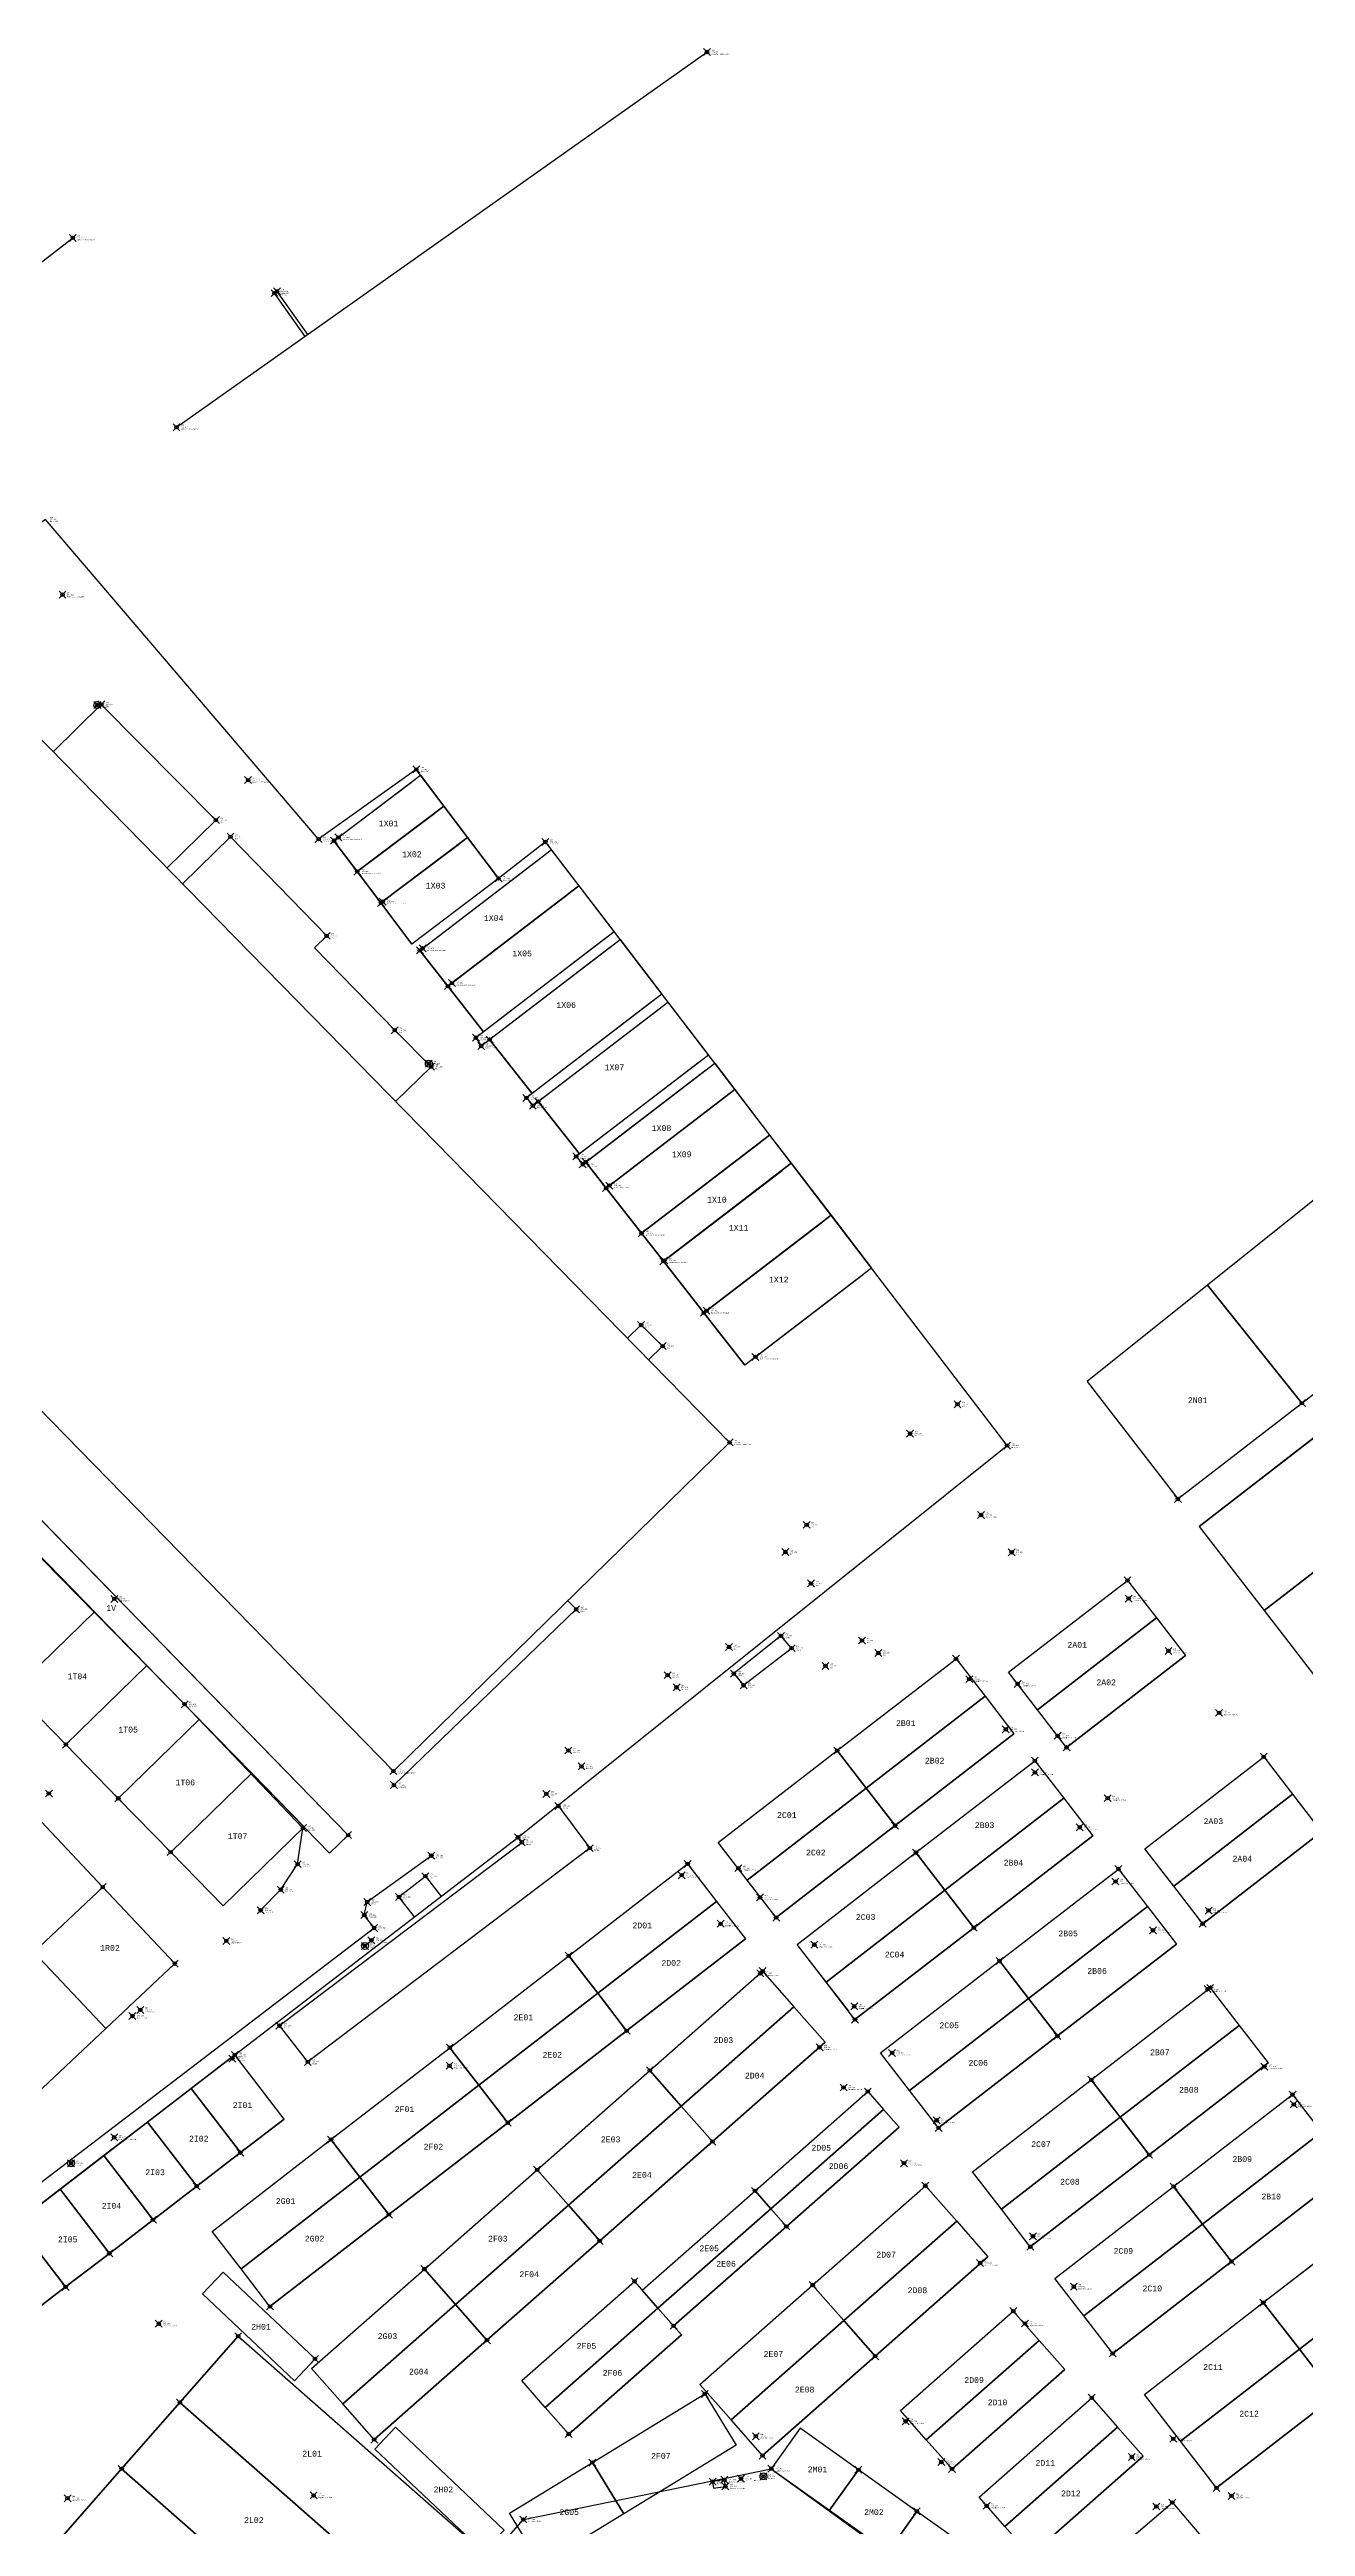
# Model space of a CAD drawing. Extents: x -283400 to 1362241, y -614024 to 292829.
# Drawn here: x 183611 to 292302, y 47054 to 261273 of the extents above; entities that cross this region are included whole.
import ezdxf
from ezdxf.enums import TextEntityAlignment as Align

# ---------------------------------------------------------------- set-up
doc = ezdxf.new("R2010")
doc.units = 0
doc.header["$PDMODE"] = 35
doc.header["$PDSIZE"] = 300
for name, color, linetype in [('pntdesc', 1, 'Continuous'), ('pntelev', 2, 'Continuous'), ('pntno', 3, 'Continuous'), ('WF nome aree GPS', 7, 'Continuous')]:
    doc.layers.add(name, color=color, linetype=linetype)
for name, color, linetype, lineweight in [('WF ingombro stive 2', 1, 'Continuous', 30), ('WF lato di accesso', 40, 'Continuous', 30), ('WF linee di costruzione', 30, 'Continuous', 30), ('WF vertice sinistro', 94, 'Continuous', 30)]:
    doc.layers.add(name, color=color, linetype=linetype, lineweight=lineweight)
doc.styles.get("Standard").update_dxf_attribs({"font": 'consola.ttf', "height": 500})

# ---------------------------------------------------------------- blocks, each defined once
blk = doc.blocks.new('rilievo')
for points, elevation in [([(201882, 100346), (203624, 102130), (205082, 104334), (205541, 107452), (195300, 118163), (173798, 140015), (173016, 140418), (171940, 140320), (172009, 140056)], 2505), ([(213416, 111169), (229189, 126375), (228459, 127122)], 2045)]:
    blk.add_lwpolyline(points, dxfattribs=dict(elevation=elevation))
for points in [[(194599, 228607, 1488), (240508, 261054, 1303)], [(99574, 178295, 3474), (185628, 244983, 1928)], [(205722, 236468, 1443), (203083, 240204, 1575), (203292, 240358, 1577), (205934, 236618, 1442)], [(73487, 141289, 1954), (98701, 110587, 1078), (153836, 65565, 234), (169405, 64614, 360), (199647, 87838, 2651), (224152, 106650, 2113), (266487, 140539, 2133), (226521, 192738, 2207), (222474, 189582, 2212), (215349, 199010, 2143), (206901, 192980, 2335), (183267, 220636, 1692), (176050, 215493, 1649), (174969, 214743, 1675), (133887, 185201, 2809)], [(183914, 200537, 2143), (188092, 204632, 2266), (198009, 194628, 2442), (193774, 190477, 2140)], [(208601, 193131, 2097), (214927, 197911, 2141)], [(210243, 190179, 2075), (216943, 195242, 2156)], [(213563, 170288, 2134), (216640, 173303, 2121), (213489, 176455, 2177), (206551, 183593, 2245), (207599, 184619, 2083), (199273, 193186, 2164), (195114, 189110, 2139)], [(212442, 187580, 2057), (218992, 192531, 2172)], [(215896, 183534, 2078), (226243, 191456, 2197)], [(218435, 180535, 2112), (228630, 188340, 2195)], [(231678, 184359, 2184), (220513, 175811, 2015), (220967, 175095, 2044), (232191, 183689, 2185)], [(235806, 178967, 2179), (224882, 170604, 2052), (225439, 169934, 2111), (236335, 178277, 2182)], [(239840, 173699, 2175), (229188, 165543, 2100), (229756, 164859, 2090), (240380, 172993, 2174)], [(221399, 43993, -352), (224617, 47659, -391), (246072, 52047, -628), (260183, 41810, -983), (268730, 35925, -1195), (273797, 36186, -1407), (282042, 43228, -1399), (289796, 38598, -1580), (308230, 27691, -1455)], [(232062, 163021, 2056), (242120, 170721, 2168)], [(234844, 158901, 2085), (245136, 166781, 2165)], [(236823, 156540, 2055), (247007, 164338, 2159)], [(240465, 152197, 2159), (250450, 159841, 2161)], [(244703, 148202, 2188), (253944, 155278, 2157)], [(235458, 147950, 2127), (236673, 149141, 2071), (234809, 150969, 2166), (233631, 149815, 2128)], [(227645, 109360, 2187), (230369, 105718, 64), (205967, 87235, -37), (203508, 90369, -32), (224483, 106217, 2046), (224152, 106650, 2113)], [(164571, 64909, 321), (164638, 66308, 2574), (168761, 66039, 2529), (211701, 98816, 2611), (210855, 99934, 2014), (211102, 101065, 2014), (216659, 105069, 1996)], [(215190, 99770, 2310), (213855, 101499, 1969), (216137, 103296, 1972), (217493, 101538, 2259)]]:
    blk.add_polyline3d(points)
for points in [[(242462, 140805, 2125), (213371, 112376, 2033), (149196, 177976, 2131), (178180, 206387, 2144)], [(242836, 120809, -387), (243676, 119803, -494), (247835, 123013, -550), (246908, 124082, 2080)], [(242016, 51095, -538), (240990, 50930, -552), (241080, 50356, -598), (242105, 50520, -584)]]:
    blk.add_polyline3d(points, close=True)
at = {"color": 1}
for centre in [(187744, 204580, 2233), (216438, 173567, 2033), (210907, 97264, 2592), (185477, 78462, 2520), (245400, 51383, -732)]:
    blk.add_circle(centre, 300, dxfattribs=at)
for p in [(240508, 261054, 1303), (185628, 244983, 1928), (203083, 240204, 1575), (203292, 240358, 1577), (194599, 228607, 1488), (184736, 214123, 2044), (187744, 204580, 2233), (188092, 204632, 2266), (200798, 198087, 2163), (215349, 199010, 2143), (198009, 194628, 2442), (199273, 193186, 2164), (206901, 192980, 2335), (208601, 193131, 2097), (226521, 192738, 2207), (210243, 190179, 2075), (222474, 189582, 2212), (212442, 187580, 2057), (207599, 184619, 2083), (215896, 183534, 2078), (218435, 180535, 2112), (213489, 176455, 2177), (220513, 175811, 2015), (216438, 173567, 2033), (220967, 175095, 2044), (216640, 173303, 2121), (224882, 170604, 2052), (225439, 169934, 2111), (229188, 165543, 2100), (229756, 164859, 2090), (232062, 163021, 2056), (234844, 158901, 2085), (236823, 156540, 2055), (240465, 152197, 2159), (234809, 150969, 2166), (236673, 149141, 2071), (244703, 148202, 2188), (262188, 144112, 1728), (258083, 141569, 2111), (242462, 140805, 2125), (266487, 140539, 2133), (249137, 133680, 2042), (264219, 134526, -437), (247295, 131327, 1967), (266876, 131307, -728), (249504, 128613, 2142), (189213, 127276, 1969), (277005, 127306, -970), (229189, 126375, 2137), (242409, 123110, 2045), (246908, 124082, 2080), (247835, 123013, -550), (253916, 123678, -641), (255331, 122596, -617), (280446, 122776, -1071), (237102, 120678, 1990), (242836, 120809, -387), (250764, 121481, -574), (263202, 120334, -726), (195300, 118163, 1839), (237875, 119627, 2035), (243676, 119803, -494), (267388, 119926, -813), (266367, 115993, -791), (284829, 117420, -1210), (228517, 114165, 1998), (270853, 115436, -899), (213371, 112376, 2033), (229650, 112786, 2036), (268892, 112267, -857), (213416, 111169, 2045), (226601, 110412, 2047), (227645, 109360, 2187), (275181, 110039, -964), (205541, 107452, 1827), (272767, 107523, -924), (216659, 105069, 1996), (224152, 106650, 2113), (224483, 106217, 2046), (230369, 105718, 64), (205082, 104334, 1965), (216137, 103296, 1972), (238324, 103378, -407), (243218, 103985, -455), (275856, 102833, -1057), (203624, 102130, 2185), (211102, 101065, 2014), (213855, 101499, 1969), (245101, 101458, -467), (201882, 100346, 2505), (210855, 99934, 2014), (211701, 98816, 2611), (241685, 99180, -439), (279111, 98612, -1182), (283913, 100319, -1329), (198905, 97699, 2637), (210907, 97264, 2592), (211465, 97750, 2590), (249800, 97366, -486), (245125, 94888, -467), (283833, 93526, -1323), (190787, 91202, 2686), (191473, 91732, 2724), (203508, 90369, -32), (253252, 92035, -555), (199647, 87838, 2651), (250250, 88497, -524), (256528, 88008, -677), (199434, 87520, 136), (205967, 87235, -37), (218224, 86897, -173), (288743, 86828, -1575), (252326, 85019, -589), (291290, 83555, -1683), (260389, 82175, -846), (189210, 80707, 2556), (185477, 78462, 2520), (257563, 78468, -815), (268724, 72152, -1082), (264142, 69839, -1038), (272257, 67788, -1211), (193066, 64593, 95), (268038, 64609, -1133), (257704, 56147, -933), (244737, 54857, -554), (280857, 54633, -1372), (246072, 52047, -628), (260789, 52625, -1009), (277276, 53056, -1302), (185171, 49496, 276), (206471, 49737, -99), (240990, 50930, -552), (242016, 51095, -538), (242105, 50520, -584), (243456, 51189, -568), (245400, 51383, -732), (285902, 49696, -1502), (224617, 47659, -391), (264710, 48841, -1130), (279393, 48779, -1390)]:
    blk.add_point(p)
at = {"layer": 'pntdesc'}
for s, p in [('Spigolo fabbricato', (240897, 260888, 1303)), ('Spigolo fabbricato', (186017, 244816, 1928)), ('Muro CLS', (203472, 240037, 1575)), ('Muro CLS', (203680, 240191, 1577)), ('Spigolo fabbricato', (194988, 228440, 1488)), ('Muro CLS', (183656, 220469, 1692)), ('Palo illuminazione', (185125, 213956, 2044)), ('Idrante', (188133, 204413, 2233)), ('Box', (188481, 204466, 2266)), ('Palo illuminazione', (201187, 197920, 2163)), ('Muro CLS', (215738, 198844, 2143)), ('Box', (198398, 194461, 2442)), ('Box', (199661, 193020, 2164)), ('Muro CLS', (207290, 192813, 2335)), ('Baraccatura acciaio', (208990, 192964, 2097)), ('Muro CLS', (226910, 192572, 2207)), ('Baraccatura acciaio', (210632, 190012, 2075)), ('Muro CLS', (222863, 189415, 2212)), ('Baraccatura acciaio', (212831, 187413, 2057)), ('Box', (207988, 184452, 2083)), ('Baraccatura acciaio', (216285, 183367, 2078)), ('Baraccatura acciaio', (218824, 180368, 2112)), ('Box', (213878, 176288, 2177)), ('Blocco CLS', (220902, 175644, 2015)), ('Blocco CLS', (221356, 174929, 2044)), ('Idrante', (216827, 173401, 2033)), ('Box', (217029, 173137, 2121)), ('Blocco CLS', (225271, 170437, 2052)), ('Blocco CLS', (225828, 169767, 2111)), ('Blocco CLS', (229576, 165377, 2100)), ('Blocco CLS', (230145, 164692, 2090)), ('Baraccatura acciaio', (232451, 162854, 2056)), ('Baraccatura acciaio', (235233, 158734, 2085)), ('Baraccatura acciaio', (237212, 156374, 2055)), ('Box', (235198, 150803, 2166)), ('Baraccatura acciaio', (240854, 152030, 2159)), ('Box', (237062, 148974, 2071)), ('Baraccatura acciaio', (245092, 148036, 2188)), ('Box', (262576, 143945, 1728)), ('Muro CLS', (258472, 141402, 2111)), ('Spigolo fabbricato', (242850, 140638, 2125)), ('Muro CLS', (266876, 140372, 2133)), ('Box', (249526, 133514, 2042)), ('Box carrelli', (264608, 134360, -437)), ('Box', (247684, 131160, 1967)), ('Box', (267265, 131140, -728)), ('Riga bianca', (189602, 127109, 1969)), ('Box', (249893, 128446, 2142)), ('Ingombro stive', (277394, 127140, -970)), ('Pedonale', (229578, 126208, 2137)), ('Box', (242798, 122943, 2045)), ('Scala', (247297, 123915, 2080)), ('Scala', (248224, 122846, -550)), ('Box', (254305, 123511, -641)), ('Box', (255720, 122430, -617)), ('Ingombro stive', (280835, 122609, -1071)), ('Box C/S', (237491, 120512, 1990)), ('Scala', (243225, 120642, -387)), ('Box', (251153, 121314, -574)), ('Ingombro stive', (263591, 120168, -726)), ('Muro CLS', (195689, 117997, 1839)), ('Box C/S', (238264, 119461, 2035)), ('Scala', (244065, 119636, -494)), ('Ingombro stive', (267777, 119759, -813)), ('Ingombro stive', (266756, 115826, -791)), ('Ingombro stive', (285218, 117254, -1210)), ('Box C/S', (228905, 113998, 1998)), ('Ingombro stive', (271242, 115269, -899)), ('Spigolo fabbricato', (213760, 112210, 2033)), ('Box C/S', (230039, 112619, 2036)), ('Ingombro stive', (269281, 112100, -857)), ('Pedonale', (213805, 111002, 2045)), ('Box', (226990, 110245, 2047)), ('Ingombro stive', (275570, 109872, -964)), ('Muro CLS', (205930, 107285, 1827)), ('Rampa', (228034, 109194, 2187)), ('Ingombro stive', (273156, 107356, -924)), ('Rampa', (224541, 106484, 2113)), ('Rampa', (224872, 106050, 2046)), ('Rampa', (230758, 105552, 64)), ('Muro CLS', (205471, 104167, 1965)), ('Box', (216526, 103130, 1972)), ('Pedonale', (217048, 104902, 1996)), ('Ingombro stive', (238713, 103212, -407)), ('Ingombro stive', (243607, 103818, -455)), ('Muro CLS', (204013, 101963, 2185)), ('Pedonale', (211491, 100898, 2014)), ('Box', (214244, 101332, 1969)), ('Ingombro stive', (245490, 101292, -467)), ('Ingombro stive', (276244, 102666, -1057)), ('Muro CLS', (202271, 100179, 2505)), ('Pedonale', (211244, 99767, 2014)), ('Pedonale', (212090, 98649, 2611)), ('Ingombro stive', (242074, 99013, -439)), ('Ingombro stive', (284302, 100152, -1329)), ('Riga bianca', (199294, 97533, 2637)), ('Idrante', (211296, 97097, 2592)), ('Palo illuminazione', (211854, 97583, 2590)), ('Ingombro stive', (250189, 97199, -486)), ('Ingombro stive', (279500, 98445, -1182)), ('Ingombro stive', (245514, 94722, -467)), ('Ingombro stive', (284222, 93360, -1323)), ('Blocco CLS', (191176, 91035, 2686)), ('Blocco CLS', (191862, 91566, 2724)), ('Rampa', (203897, 90202, -32)), ('Ingombro stive', (253641, 91869, -555)), ('Ingombro stive', (250639, 88330, -524)), ('Ingombro stive', (256917, 87841, -677)), ('Muro CLS', (199823, 87353, 136)), ('Muro CLS', (200036, 87671, 2651)), ('Rampa', (206356, 87069, -37)), ('Ingombro stive', (218613, 86730, -173)), ('Ingombro stive', (289132, 86662, -1575)), ('Ingombro stive', (252714, 84853, -589)), ('Ingombro stive', (260778, 82008, -846)), ('Ingombro stive', (291679, 83388, -1683)), ('Palo illuminazione', (189599, 80540, 2556)), ('Idrante', (185866, 78295, 2520)), ('Ingombro stive', (257952, 78301, -815)), ('Ingombro stive', (269113, 71985, -1082)), ('Ingombro stive', (264531, 69673, -1038)), ('Ingombro stive', (272646, 67621, -1211)), ('Ingombro stive', (193455, 64427, 95)), ('Ingombro stive', (268427, 64442, -1133)), ('Ingombro stive', (258093, 55980, -933)), ('Ingombro stive', (245126, 54690, -554)), ('Ingombro stive', (281246, 54466, -1372)), ('Limite asfalto', (246461, 51880, -628)), ('Ingombro stive', (261178, 52458, -1009)), ('Ingombro stive', (277665, 52889, -1302)), ('Ingombro stive', (185560, 49329, 276)), ('Ingombro stive', (206860, 49570, -99)), ('Quadro elettrico', (241379, 50763, -552)), ('Quadro elettrico', (242405, 50928, -538)), ('Quadro elettrico', (242494, 50353, -584)), ('Palo illuminazione', (243845, 51022, -568)), ('Idrante', (245789, 51216, -732)), ('Ingombro stive', (286291, 49529, -1502)), ('Limite asfalto', (225006, 47492, -391)), ('Ingombro stive', (265099, 48675, -1130)), ('Ingombro stive', (279782, 48613, -1390))]:
    blk.add_text(s, height=100, dxfattribs=at).set_placement(p, align=Align.MIDDLE_LEFT)
at = {"layer": 'pntelev'}
for s, p in [('273.294', (240897, 261054, 1303)), ('273.919', (186017, 244983, 1928)), ('273.567', (203472, 240204, 1575)), ('273.569', (203680, 240358, 1577)), ('273.479', (194988, 228607, 1488)), ('273.684', (183656, 220636, 1692)), ('274.035', (185125, 214123, 2044)), ('274.224', (188133, 204580, 2233)), ('274.257', (188481, 204632, 2266)), ('274.154', (201187, 198087, 2163)), ('274.134', (215738, 199010, 2143)), ('274.433', (198398, 194628, 2442)), ('274.156', (199661, 193186, 2164)), ('274.327', (207290, 192980, 2335)), ('274.089', (208990, 193131, 2097)), ('274.199', (226910, 192738, 2207)), ('274.066', (210632, 190179, 2075)), ('274.203', (222863, 189582, 2212)), ('274.049', (212831, 187580, 2057)), ('274.074', (207988, 184619, 2083)), ('274.070', (216285, 183534, 2078)), ('274.103', (218824, 180535, 2112)), ('274.169', (213878, 176455, 2177)), ('274.006', (220902, 175811, 2015)), ('274.024', (216827, 173567, 2033)), ('274.036', (221356, 175095, 2044)), ('274.113', (217029, 173303, 2121)), ('274.043', (225271, 170604, 2052)), ('274.103', (225828, 169934, 2111)), ('274.091', (229576, 165543, 2100)), ('274.081', (230145, 164859, 2090)), ('274.048', (232451, 163021, 2056)), ('274.076', (235233, 158901, 2085)), ('274.046', (237212, 156540, 2055)), ('274.150', (240854, 152197, 2159)), ('274.157', (235198, 150969, 2166)), ('274.063', (237062, 149141, 2071)), ('274.180', (245092, 148202, 2188)), ('273.720', (262576, 144112, 1728)), ('274.102', (258472, 141569, 2111)), ('274.117', (242850, 140805, 2125)), ('274.124', (266876, 140539, 2133)), ('274.034', (249526, 133680, 2042)), ('271.554', (264608, 134526, -437)), ('273.959', (247684, 131327, 1967)), ('271.263', (267265, 131307, -728)), ('274.133', (249893, 128613, 2142)), ('273.960', (189602, 127276, 1969)), ('274.128', (229578, 126375, 2137)), ('271.022', (277394, 127306, -970)), ('274.037', (242798, 123110, 2045)), ('274.071', (247297, 124082, 2080)), ('271.441', (248224, 123013, -550)), ('271.351', (254305, 123678, -641)), ('271.375', (255720, 122596, -617)), ('270.920', (280835, 122776, -1071)), ('273.982', (237491, 120678, 1990)), ('271.604', (243225, 120809, -387)), ('271.417', (251153, 121481, -574)), ('271.265', (263591, 120334, -726)), ('271.178', (267777, 119926, -813)), ('273.830', (195689, 118163, 1839)), ('274.026', (238264, 119627, 2035)), ('271.498', (244065, 119803, -494)), ('271.200', (266756, 115993, -791)), ('270.781', (285218, 117420, -1210)), ('273.989', (228905, 114165, 1998)), ('271.092', (271242, 115436, -899)), ('274.025', (213760, 112376, 2033)), ('274.027', (230039, 112786, 2036)), ('271.135', (269281, 112267, -857)), ('274.037', (213805, 111169, 2045)), ('274.039', (226990, 110412, 2047)), ('274.178', (228034, 109360, 2187)), ('271.028', (275570, 110039, -964)), ('273.818', (205930, 107452, 1827)), ('271.067', (273156, 107523, -924)), ('273.988', (217048, 105069, 1996)), ('274.105', (224541, 106650, 2113)), ('274.037', (224872, 106217, 2046)), ('272.055', (230758, 105718, 64)), ('273.956', (205471, 104334, 1965)), ('273.963', (216526, 103296, 1972)), ('271.585', (238713, 103378, -407)), ('271.536', (243607, 103985, -455)), ('270.934', (276244, 102833, -1057)), ('274.177', (204013, 102130, 2185)), ('274.006', (211491, 101065, 2014)), ('273.960', (214244, 101499, 1969)), ('271.525', (245490, 101458, -467)), ('274.497', (202271, 100346, 2505)), ('274.006', (211244, 99934, 2014)), ('274.602', (212090, 98816, 2611)), ('271.552', (242074, 99180, -439)), ('270.809', (279500, 98612, -1182)), ('270.662', (284302, 100319, -1329)), ('274.629', (199294, 97699, 2637)), ('274.584', (211296, 97264, 2592)), ('274.581', (211854, 97750, 2590)), ('271.506', (250189, 97366, -486)), ('271.525', (245514, 94888, -467)), ('270.669', (284222, 93526, -1323)), ('274.677', (191176, 91202, 2686)), ('274.715', (191862, 91732, 2724)), ('271.960', (203897, 90369, -32)), ('271.436', (253641, 92035, -555)), ('274.642', (200036, 87838, 2651)), ('271.467', (250639, 88497, -524)), ('271.315', (256917, 88008, -677)), ('272.127', (199823, 87520, 136)), ('271.955', (206356, 87235, -37)), ('271.818', (218613, 86897, -173)), ('270.416', (289132, 86828, -1575)), ('271.402', (252714, 85019, -589)), ('270.308', (291679, 83555, -1683)), ('271.146', (260778, 82175, -846)), ('274.547', (189599, 80707, 2556)), ('274.512', (185866, 78462, 2520)), ('271.176', (257952, 78468, -815)), ('270.909', (269113, 72152, -1082)), ('270.953', (264531, 69839, -1038)), ('270.780', (272646, 67788, -1211)), ('272.087', (193455, 64593, 95)), ('270.858', (268427, 64609, -1133)), ('271.059', (258093, 56147, -933)), ('271.437', (245126, 54857, -554)), ('270.619', (281246, 54633, -1372)), ('271.259', (245789, 51383, -732)), ('271.363', (246461, 52047, -628)), ('270.982', (261178, 52625, -1009)), ('270.690', (277665, 53056, -1302)), ('272.268', (185560, 49496, 276)), ('271.892', (206860, 49737, -99)), ('271.440', (241379, 50930, -552)), ('271.454', (242405, 51095, -538)), ('271.408', (242494, 50520, -584)), ('271.424', (243845, 51189, -568)), ('270.489', (286291, 49696, -1502)), ('271.600', (225006, 47659, -391)), ('270.861', (265099, 48841, -1130)), ('270.601', (279782, 48779, -1390))]:
    blk.add_text(s, height=100, dxfattribs=at).set_placement(p, align=Align.MIDDLE_LEFT)
at = {"layer": 'pntno'}
for s, p in [('439', (240897, 261221, 1303)), ('435', (186017, 245150, 1928)), ('436', (203472, 240371, 1575)), ('437', (203680, 240525, 1577)), ('438', (194988, 228774, 1488)), ('391', (183656, 220802, 1692)), ('394', (185125, 214289, 2044)), ('395', (188133, 204747, 2233)), ('393', (188481, 204799, 2266)), ('400', (215738, 199177, 2143)), ('396', (201187, 198253, 2163)), ('397', (198398, 194795, 2442)), ('398', (199661, 193353, 2164)), ('399', (207290, 193146, 2335)), ('413', (208990, 193298, 2097)), ('402', (226910, 192905, 2207)), ('414', (210632, 190345, 2075)), ('401', (222863, 189749, 2212)), ('415', (212831, 187747, 2057)), ('403', (207988, 184785, 2083)), ('416', (216285, 183701, 2078)), ('417', (218824, 180702, 2112)), ('404', (213878, 176621, 2177)), ('407', (220902, 175978, 2015)), ('406', (216827, 173734, 2033)), ('405', (217029, 173470, 2121)), ('408', (221356, 175262, 2044)), ('409', (225271, 170770, 2052)), ('410', (225828, 170101, 2111)), ('411', (229576, 165710, 2100)), ('412', (230145, 165026, 2090)), ('418', (232451, 163188, 2056)), ('419', (235233, 159068, 2085)), ('420', (237212, 156707, 2055)), ('421', (240854, 152364, 2159)), ('422', (235198, 151136, 2166)), ('423', (237062, 149307, 2071)), ('424', (245092, 148369, 2188)), ('426', (262576, 144279, 1728)), ('427', (258472, 141735, 2111)), ('299', (242850, 140972, 2125)), ('425', (266876, 140706, 2133)), ('428', (249526, 133847, 2042)), ('284', (264608, 134693, -437)), ('429', (247684, 131494, 1967)), ('283', (267265, 131474, -728)), ('289', (249893, 128780, 2142)), ('355', (189602, 127443, 1969)), ('300', (229578, 126542, 2137)), ('246', (277394, 127473, -970)), ('288', (247297, 124248, 2080)), ('290', (242798, 123277, 2045)), ('279', (248224, 123179, -550)), ('281', (254305, 123845, -641)), ('282', (255720, 122763, -617)), ('245', (280835, 122943, -1071)), ('292', (237491, 120845, 1990)), ('277', (243225, 120976, -387)), ('278', (244065, 119969, -494)), ('280', (251153, 121648, -574)), ('248', (263591, 120501, -726)), ('247', (267777, 120093, -813)), ('354', (195689, 118330, 1839)), ('291', (238264, 119794, 2035)), ('249', (266756, 116160, -791)), ('244', (285218, 117587, -1210)), ('293', (228905, 114332, 1998)), ('250', (271242, 115602, -899)), ('302', (213760, 112543, 2033)), ('294', (230039, 112953, 2036)), ('251', (269281, 112433, -857)), ('301', (213805, 111336, 2045)), ('295', (226990, 110578, 2047)), ('296', (228034, 109527, 2187)), ('252', (275570, 110205, -964)), ('353', (205930, 107618, 1827)), ('253', (273156, 107690, -924)), ('303', (217048, 105235, 1996)), ('298', (224541, 106817, 2113)), ('297', (224872, 106383, 2046)), ('276', (230758, 105885, 64)), ('352', (205471, 104501, 1965)), ('308', (216526, 103463, 1972)), ('267', (238713, 103545, -407)), ('266', (243607, 104152, -455)), ('254', (276244, 102999, -1057)), ('351', (204013, 102297, 2185)), ('304', (211491, 101232, 2014)), ('307', (214244, 101665, 1969)), ('264', (245490, 101625, -467)), ('350', (202271, 100512, 2505)), ('305', (211244, 100100, 2014)), ('306', (212090, 98983, 2611)), ('265', (242074, 99347, -439)), ('255', (279500, 98779, -1182)), ('242', (284302, 100486, -1329)), ('349', (199294, 97866, 2637)), ('310', (211296, 97430, 2592)), ('309', (211854, 97917, 2590)), ('263', (250189, 97532, -486)), ('262', (245514, 95055, -467)), ('260', (253641, 92202, -555)), ('241', (284222, 93693, -1323)), ('347', (191176, 91369, 2686)), ('348', (191862, 91899, 2724)), ('274', (203897, 90536, -32)), ('311', (200036, 88004, 2651)), ('261', (250639, 88664, -524)), ('259', (256917, 88175, -677)), ('273', (199823, 87687, 136)), ('275', (206356, 87402, -37)), ('121', (218613, 87064, -173)), ('199', (289132, 86995, -1575)), ('258', (252714, 85186, -589)), ('198', (291679, 83722, -1683)), ('256', (260778, 82342, -846)), ('312', (189599, 80873, 2556)), ('313', (185866, 78629, 2520)), ('257', (257952, 78635, -815)), ('200', (269113, 72319, -1082)), ('203', (264531, 70006, -1038)), ('201', (272646, 67955, -1211)), ('120', (193455, 64760, 95)), ('202', (268427, 64776, -1133)), ('204', (258093, 56314, -933)), ('206', (245126, 55024, -554)), ('212', (281246, 54800, -1372)), ('126', (245789, 51550, -732)), ('125', (246461, 52214, -628)), ('205', (261178, 52792, -1009)), ('211', (277665, 53222, -1302)), ('116', (185560, 49662, 276)), ('119', (206860, 49903, -99)), ('130', (241379, 51097, -552)), ('128', (242405, 51262, -538)), ('129', (242494, 50687, -584)), ('127', (243845, 51355, -568)), ('213', (286291, 49863, -1502)), ('124', (225006, 47826, -391)), ('207', (265099, 49008, -1130)), ('210', (279782, 48946, -1390))]:
    blk.add_text(s, height=100, dxfattribs=at).set_placement(p, align=Align.MIDDLE_LEFT)

msp = doc.modelspace()

# ---------------------------------------------------------------- linework, layer by layer
at = {"layer": 'WF ingombro stive 2'}
for points, elevation in [([(215724, 198514), (217741, 195845), (210243, 190179), (208226, 192848), (215724, 198514)], 2141), ([(217741, 195845), (219791, 193134), (212292, 187467), (210243, 190179), (217741, 195845)], 2207), ([(219790, 193133), (222474, 189582), (214977, 183914), (212292, 187467), (219790, 193133)], 2340), ([(215663, 183356), (227037, 192064), (229423, 188948), (218085, 180267), (215663, 183356)], 2076), ([(218085, 180267), (229423, 188948), (232472, 184967), (221179, 176320), (218085, 180267)], 2076), ([(221700, 175656), (232985, 184297), (236600, 179575), (225369, 170976), (221700, 175656)], 2053), ([(225906, 170292), (237128, 178884), (240633, 174307), (229463, 165754), (225906, 170292)], 2112), ([(230012, 165055), (241174, 173601), (242913, 171329), (231778, 162803), (230012, 165055)], 2092), ([(231778, 162803), (242913, 171329), (245930, 167389), (234839, 158897), (231778, 162803)], 2053), ([(234839, 158897), (245930, 167389), (247801, 164946), (236738, 156476), (234839, 158897)], 2085), ([(236738, 156476), (247801, 164946), (251243, 160449), (240233, 152019), (236738, 156476)], 2054), ([(240233, 152019), (251243, 160449), (254738, 155885), (243779, 147495), (240233, 152019)], 2054), ([(175961, 123979), (182971, 130812), (187506, 126160), (180496, 119327), (175961, 123979)], 1839), ([(180496, 119327), (187506, 126160), (192040, 121508), (185031, 114675), (180496, 119327)], 1839), ([(185031, 114675), (192040, 121508), (196575, 116856), (189565, 110023), (185031, 114675)], 1839), ([(189565, 110023), (196575, 116856), (201110, 112204), (194100, 105371), (189565, 110023)], 1839), ([(194100, 105371), (201110, 112204), (205644, 107552), (198635, 100719), (194100, 105371)], 1839)]:
    msp.add_lwpolyline(points, dxfattribs=dict(at, elevation=elevation))
for points in [[(283819, 154412), (291989, 144206), (302541, 152357), (294227, 162744), (283819, 154412)], [(281260, 135919), (291989, 144206), (283819, 154412), (273410, 146081), (281260, 135919)]]:
    msp.add_lwpolyline(points, dxfattribs=at)
for points in [[(309817, 142562), (304193, 149842), (283094, 133544), (288718, 126264)], [(305307, 127453), (299683, 134734), (288718, 126264), (294342, 118983)], [(262063, 122100), (264569, 118855), (254281, 110908), (251774, 114153)], [(264569, 118855), (267075, 115611), (256787, 107664), (254281, 110908)], [(251774, 114153), (254281, 110908), (243993, 102961), (241486, 106206)], [(288684, 113620), (291190, 110375), (280902, 102428), (278396, 105673)], [(268879, 113276), (271385, 110031), (261097, 102084), (258591, 105329)], [(254281, 110908), (256787, 107664), (246499, 99717), (243993, 102961)], [(271385, 110031), (273891, 106786), (263603, 98839), (261097, 102084)], [(291190, 110375), (293697, 107131), (283409, 99184), (280902, 102428)], [(258591, 105329), (261097, 102084), (250809, 94137), (248302, 97382)], [(238831, 104356), (241338, 101111), (231050, 93164), (228543, 96409)], [(276113, 103910), (278620, 100665), (268332, 92718), (265825, 95963)], [(241338, 101111), (243844, 97867), (233556, 89920), (231050, 93164)], [(261097, 102084), (263603, 98839), (253315, 90892), (250809, 94137)], [(278620, 100665), (281126, 97420), (270838, 89474), (268332, 92718)], [(228543, 96409), (231050, 93164), (220761, 85217), (218255, 88462)], [(245323, 95085), (248032, 92007), (238275, 83417), (235565, 86495)], [(265825, 95963), (268332, 92718), (258044, 84771), (255537, 88016)], [(231050, 93164), (233556, 89920), (223268, 81973), (220761, 85217)], [(268332, 92718), (270838, 89474), (260550, 81527), (258044, 84771)], [(284053, 93632), (286559, 90387), (276271, 82440), (273765, 85685)], [(248032, 92007), (250742, 88930), (240984, 80340), (238275, 83417)], [(286559, 90387), (289066, 87142), (278777, 79195), (276271, 82440)], [(218255, 88462), (220761, 85217), (210473, 77270), (207967, 80515)], [(235565, 86495), (238275, 83417), (228517, 74828), (225808, 77905)], [(220761, 85217), (223268, 81973), (212980, 74026), (210473, 77270)], [(254426, 84664), (255781, 83125), (246023, 74535), (244668, 76074)], [(273765, 85685), (276271, 82440), (265983, 74493), (263477, 77738)], [(291182, 84402), (293689, 81157), (283400, 73210), (280894, 76455)], [(238275, 83417), (240984, 80340), (231226, 71750), (228517, 74828)], [(255781, 83125), (257135, 81586), (247377, 72997), (246023, 74535)], [(276271, 82440), (278777, 79195), (268489, 71248), (265983, 74493)], [(207967, 80515), (210473, 77270), (200185, 69323), (197679, 72568)], [(293689, 81157), (296195, 77912), (285907, 69965), (283400, 73210)], [(210473, 77270), (212980, 74026), (202692, 66079), (200185, 69323)], [(225808, 77905), (228517, 74828), (218759, 66238), (216050, 69316)], [(244668, 76074), (246023, 74535), (236265, 65946), (234910, 67484)], [(280894, 76455), (283400, 73210), (273112, 65263), (270606, 68508)], [(228517, 74828), (231226, 71750), (221468, 63161), (218759, 66238)], [(246023, 74535), (247377, 72997), (237619, 64407), (236265, 65946)], [(283400, 73210), (285907, 69965), (275619, 62018), (273112, 65263)], [(298942, 74357), (302059, 70321), (291771, 62374), (288653, 66410)], [(198647, 69058), (206589, 61548), (204802, 59659), (196861, 67168)], [(216050, 69316), (218759, 66238), (209001, 57648), (206292, 60726)], [(302059, 70321), (305177, 66285), (294889, 58338), (291771, 62374)], [(234233, 68254), (236265, 65946), (226507, 57356), (224475, 59664)], [(288653, 66410), (291771, 62374), (281483, 54427), (278365, 58463)], [(218759, 66238), (221468, 63161), (211710, 54571), (209001, 57648)], [(236265, 65946), (238297, 63637), (228539, 55048), (226507, 57356)], [(291771, 62374), (294889, 58338), (284601, 50391), (281483, 54427)], [(230591, 52581), (240322, 58519), (243031, 54080), (233299, 48142)], [(223420, 48206), (230591, 52581), (233299, 48142), (226129, 43767)]]:
    msp.add_lwpolyline(points, close=True, dxfattribs=at)
for points, elevation in [([(209451, 106847), (207851, 105288), (173901, 140115), (175501, 141675)], 1839), ([(276902, 128873), (279409, 125628), (269121, 117681), (266614, 120926)], -856), ([(279409, 125628), (281915, 122383), (271627, 114436), (269121, 117681)], -856), ([(181988, 108966), (188219, 102348), (182260, 96737), (176029, 103356)], 2856), ([(188219, 102348), (194450, 95730), (188491, 90119), (182260, 96737)], 2856), ([(174819, 89732), (182260, 96737), (188491, 90119), (181050, 83113)], 2856), ([(200130, 79383), (203910, 82286), (199647, 87838), (195867, 84935)], 2651), ([(196350, 76480), (200130, 79383), (195867, 84935), (192086, 82032)], 2651), ([(192570, 73577), (196350, 76480), (192086, 82032), (188306, 79129)], 2651), ([(188789, 70674), (192570, 73577), (188306, 79129), (184526, 76226)], 2651), ([(185009, 67771), (188789, 70674), (184526, 76226), (180746, 73323)], 2651), ([(259407, 76523), (262116, 73445), (252358, 64855), (249649, 67933)], -566), ([(181229, 64868), (185009, 67771), (180746, 73323), (176965, 70420)], 2651), ([(262116, 73445), (264825, 70368), (255067, 61778), (252358, 64855)], -566), ([(249649, 67933), (252358, 64855), (242600, 56266), (239891, 59343)], -566), ([(252358, 64855), (255067, 61778), (245310, 53188), (242600, 56266)], -566), ([(267019, 65679), (269246, 63150), (259488, 54560), (257261, 57089)], -1300), ([(194897, 57770), (199939, 63508), (221167, 44857), (216125, 39119)], 302), ([(269246, 63150), (271472, 60620), (261714, 52030), (259488, 54560)], -1300), ([(273807, 58182), (276034, 55652), (266276, 47062), (264049, 49592)], -1130), ([(189855, 52031), (194897, 57770), (216125, 39119), (211083, 33380)], 302), ([(213558, 55630), (222953, 46746), (221167, 44857), (211772, 53741)], 302), ([(251124, 48452), (253617, 51956), (248565, 55551), (246072, 52047)], -628), ([(276034, 55652), (278260, 53122), (268502, 44533), (266276, 47062)], -1130), ([(184813, 46293), (189855, 52031), (211083, 33380), (206041, 27642)], 302), ([(256177, 44857), (258670, 48361), (253617, 51956), (251124, 48452)], -628), ([(261229, 41263), (263722, 44766), (258670, 48361), (256177, 44857)], -628), ([(271124, 40872), (280781, 49121), (284223, 45090), (274566, 36842)], -1192)]:
    msp.add_lwpolyline(points, close=True, dxfattribs=dict(at, elevation=elevation))
at = {"layer": 'WF lato di accesso'}
for p, q in [((208226, 192848, 2141), (210243, 190179, 2207)), ((210243, 190179, 2075), (212292, 187467, 2340)), ((212292, 187467, 2207), (214977, 183914, 2340)), ((215663, 183356, 2076), (218085, 180267, 2076)), ((218085, 180267, 2076), (221179, 176320, 2076)), ((221700, 175656, 2053), (225369, 170976, 2053)), ((225906, 170292, 2112), (229463, 165754, 2112)), ((230012, 165055, 2092), (231778, 162803, 2053)), ((231778, 162803, 2053), (234839, 158897, 2053)), ((234839, 158897, 2053), (236738, 156476, 2054)), ((236738, 156476, 2054), (240233, 152019, 2054)), ((291989, 144206), (302541, 152357)), ((240233, 152019, 2054), (243779, 147495, 2054)), ((283094, 133544), (304193, 149842)), ((281260, 135919), (291989, 144206)), ((209451, 106847, 1839), (175501, 141675, 1839)), ((266614, 120926, -856), (276902, 128873, -856)), ((271627, 114436, -856), (281915, 122383, -856)), ((251774, 114153), (262063, 122100)), ((180496, 119327, 1839), (185031, 114675, 1839)), ((185031, 114675, 1839), (189565, 110023, 1839)), ((241486, 106206), (251774, 114153)), ((256787, 107664), (267075, 115611)), ((278396, 105673), (288684, 113620)), ((258591, 105329), (268879, 113276)), ((189565, 110023, 1839), (194100, 105371, 1839)), ((188219, 102348, 2856), (181988, 108966, 2856)), ((246499, 99717), (256787, 107664)), ((283409, 99184), (293697, 107131)), ((194100, 105371, 1839), (198635, 100719, 1839)), ((248302, 97382), (258591, 105329)), ((263603, 98839), (273891, 106786)), ((228543, 96409), (238831, 104356)), ((265825, 95963), (276113, 103910)), ((194450, 95730, 2856), (188219, 102348, 2856)), ((253315, 90892), (263603, 98839)), ((218255, 88462), (228543, 96409)), ((233556, 89920), (243844, 97867)), ((270838, 89474), (281126, 97420)), ((235565, 86495), (245323, 95085)), ((255537, 88016), (265825, 95963)), ((273765, 85685), (284053, 93632)), ((207967, 80515), (218255, 88462)), ((223268, 81973), (233556, 89920)), ((240984, 80340), (250742, 88930)), ((260550, 81527), (270838, 89474)), ((225808, 77905), (235565, 86495)), ((278777, 79195), (289066, 87142)), ((244668, 76074), (254426, 84664)), ((263477, 77738), (273765, 85685)), ((280894, 76455), (291182, 84402)), ((203910, 82286, 2651), (200130, 79383, 2651)), ((212980, 74026), (223268, 81973)), ((247377, 72997), (257135, 81586)), ((200130, 79383, 2651), (196350, 76480, 2651)), ((197679, 72568), (207967, 80515)), ((231226, 71750), (240984, 80340)), ((216050, 69316), (225808, 77905)), ((268489, 71248), (278777, 79195)), ((285907, 69965), (296195, 77912)), ((196350, 76480, 2651), (192570, 73577, 2651)), ((234910, 67484), (244668, 76074)), ((249649, 67933, -566), (259407, 76523, -566)), ((270606, 68508), (280894, 76455)), ((192570, 73577, 2651), (188789, 70674, 2651)), ((202692, 66079), (212980, 74026)), ((237619, 64407), (247377, 72997)), ((288653, 66410), (298942, 74357)), ((221468, 63161), (231226, 71750)), ((188789, 70674, 2651), (185009, 67771, 2651)), ((198647, 69058), (206589, 61548)), ((206292, 60726), (216050, 69316)), ((255067, 61778, -566), (264825, 70368, -566)), ((275619, 62018), (285907, 69965)), ((185009, 67771, 2651), (181229, 64868, 2651)), ((224475, 59664), (234233, 68254)), ((239891, 59343, -566), (249649, 67933, -566)), ((278365, 58463), (288653, 66410)), ((257261, 57089, -1300), (267019, 65679, -1300)), ((199939, 63508, 302), (194897, 57770, 302)), ((211710, 54571), (221468, 63161)), ((228539, 55048), (238297, 63637)), ((245310, 53188, -566), (255067, 61778, -566)), ((261714, 52030, -1300), (271472, 60620, -1300)), ((230591, 52581), (240322, 58519)), ((264049, 49592, -1130), (273807, 58182, -1130)), ((284601, 50391), (294889, 58338)), ((194897, 57770, 302), (189855, 52031, 302)), ((213558, 55630, 302), (222953, 46746, 302)), ((253617, 51956, -628), (248565, 55551, -628)), ((189855, 52031, 302), (184813, 46293, 302)), ((223420, 48206), (230591, 52581)), ((258670, 48361, -628), (253617, 51956, -628)), ((268502, 44533, -1130), (278260, 53122, -1130)), ((263722, 44766, -628), (258670, 48361, -628)), ((271124, 40872, -1192), (280781, 49121, -1192))]:
    msp.add_line(p, q, dxfattribs=at)
at = {"layer": 'WF linee di costruzione'}
msp.add_line((248874, 96642), (252744, 91632), dxfattribs=at)
at = {"layer": 'WF vertice sinistro'}
for p in [(208226, 192848, 2141), (210243, 190179, 2207), (212292, 187467, 2340), (215663, 183356, 2076), (218085, 180267, 2076), (221700, 175656, 2053), (225906, 170292, 2112), (230012, 165055, 2092), (231778, 162803, 2053), (234839, 158897, 2053), (236738, 156476, 2054), (240233, 152019, 2054), (291989, 144206), (281260, 135919), (276902, 128873, -856), (262063, 122100), (185031, 114675, 1839), (251774, 114153), (268879, 113276), (271627, 114436, -856), (288684, 113620), (183557, 110444, 2875), (189565, 110023, 1839), (209451, 106847, 1839), (256787, 107664), (194100, 105371, 1839), (258591, 105329), (238831, 104356), (276113, 103910), (188219, 102348, 2856), (246499, 99717), (263603, 98839), (283409, 99184), (228543, 96409), (194450, 95730, 2856), (245323, 95085), (265825, 95963), (284053, 93632), (233556, 89920), (253315, 90892), (218255, 88462), (270838, 89474), (235565, 86495), (273765, 85685), (254426, 84664), (291182, 84402), (223268, 81973), (260550, 81527), (200130, 79383, 2651), (207967, 80515), (240984, 80340), (278777, 79195), (225808, 77905), (196350, 76480, 2651), (244668, 76074), (259407, 76523, -566), (280894, 76455), (192570, 73577, 2651), (212980, 74026), (247377, 72997), (188789, 70674, 2651), (231226, 71750), (268489, 71248), (216050, 69316), (234233, 68254), (285907, 69965), (185009, 67771, 2651), (249649, 67933, -566), (288653, 66410), (202692, 66079), (237619, 64407), (267019, 65679, -1300), (199939, 63508, 302), (221468, 63161), (275619, 62018), (206589, 61548), (255067, 61778, -566), (194897, 57770, 302), (240322, 58519), (273807, 58182, -1130), (211710, 54571), (228539, 55048), (189855, 52031, 302), (230591, 52581), (245310, 53188, -566), (253617, 51956, -628), (261714, 52030, -1300), (280781, 49121, -1192), (284601, 50391), (258670, 48361, -628)]:
    msp.add_point(p, dxfattribs=at)

# ---------------------------------------------------------------- block references
msp.add_blockref('rilievo', (0, 0))

# ---------------------------------------------------------------- texts
at = {"layer": 'WF nome aree GPS'}
for s, p in [('1X01', (212110, 194090)), ('1X02', (214127, 191421, -21)), ('1X03', (216176, 188710, 199)), ('1X04', (221204, 185905, -3)), ('1X05', (223667, 182847, 13)), ('1X06', (227477, 178386, -88)), ('1X07', (231652, 172997, -29)), ('1X08', (235727, 167737, -49)), ('1X09', (237480, 165475, -88)), ('1X10', (240522, 161554, -56)), ('1X11', (242404, 159120, -87)), ('1X12', (245873, 154643, -87)), ('2N01', (282125, 144204, -1676)), ('1V', (188521, 126237, -915)), ('2A01', (271701, 123053, -905)), ('1T04', (185180, 120327, -915)), ('2A02', (274207, 119808, -905)), ('1T05', (189573, 115719, -915)), ('2B01', (256861, 116280, -49)), ('2B02', (259367, 113035, -49)), ('1T06', (194512, 111153, -1085)), ('2C01', (246573, 108333, -49)), ('2B03', (263677, 107456, -49)), ('2A03', (283482, 107800, -49)), ('1T07', (199046, 106501, -1085)), ('2C02', (249079, 105088, -49)), ('2A04', (285989, 104555, -49)), ('2B04', (266183, 104211, -49)), ('2D01', (234058, 98786, -49)), ('2C03', (253389, 99509, -49)), ('2B05', (270912, 98090, -49)), ('1R02', (187997, 96843, -49)), ('2C04', (255895, 96264, -49)), ('2D02', (236564, 95541, -49)), ('2B06', (273418, 94845, -49)), ('2E01', (223770, 90839, -49)), ('2C05', (260624, 90143, -49)), ('2E02', (226276, 87594, -49)), ('2D03', (241080, 88872, -49)), ('2B07', (278851, 87812, -49)), ('2D04', (243789, 85794, -49)), ('2C06', (263130, 86898, -49)), ('2I01', (199462, 83245, -49)), ('2B08', (281357, 84567, -49)), ('2F01', (213482, 82892, -49)), ('2I02', (195682, 80342, -49)), ('2F02', (215988, 79647, -49)), ('2E03', (231322, 80282, -49)), ('2D05', (249551, 79555, -49)), ('2C07', (268563, 79865, -49)), ('2I03', (191901, 77439, -49)), ('2E04', (234031, 77205, -49)), ('2D06', (251047, 77965, -49)), ('2C08', (271069, 76620, -49)), ('2B09', (285980, 78582, -49)), ('2I04', (188121, 74536, -49)), ('2G01', (203194, 74945, -49)), ('2B10', (288487, 75337, -49)), ('2I05', (184341, 71633, -49)), ('2G02', (205700, 71700, -49)), ('2F03', (221564, 71693, -49)), ('2E05', (239851, 70856, -49)), ('2D07', (255164, 70310, -615)), ('2C09', (275692, 70635, -49)), ('2F04', (224273, 68615, -49)), ('2E06', (241311, 69522, -49)), ('2D08', (257873, 67232, -615)), ('2C10', (278199, 67390, -49)), ('2H01', (201065, 64069, -49)), ('2G03', (212009, 63270, -49)), ('2F05', (229229, 62419, -49)), ('2E07', (245406, 61720, -615)), ('2G04', (214718, 60193, -49)), ('2F06', (231480, 60089, -49)), ('2C11', (283452, 60590, -49)), ('2E08', (248115, 58643, -615)), ('2D09', (262776, 59467, -1348)), ('2D10', (264807, 57534, -49)), ('2C12', (286571, 56554, -49)), ('2L01', (205489, 53097, -49)), ('2F07', (235668, 52905, -49)), ('2M01', (249224, 51736, -1241)), ('2D11', (268938, 52304, -49)), ('2H02', (216849, 50004, -49)), ('2D12', (271149, 49661, -49)), ('2L02', (200447, 47359, -49)), ('2G05', (227738, 48045, -49)), ('2M02', (254106, 48043, -1241))]:
    msp.add_text(s, height=500, dxfattribs=at).set_placement(p)

doc.saveas('drawing.dxf')
